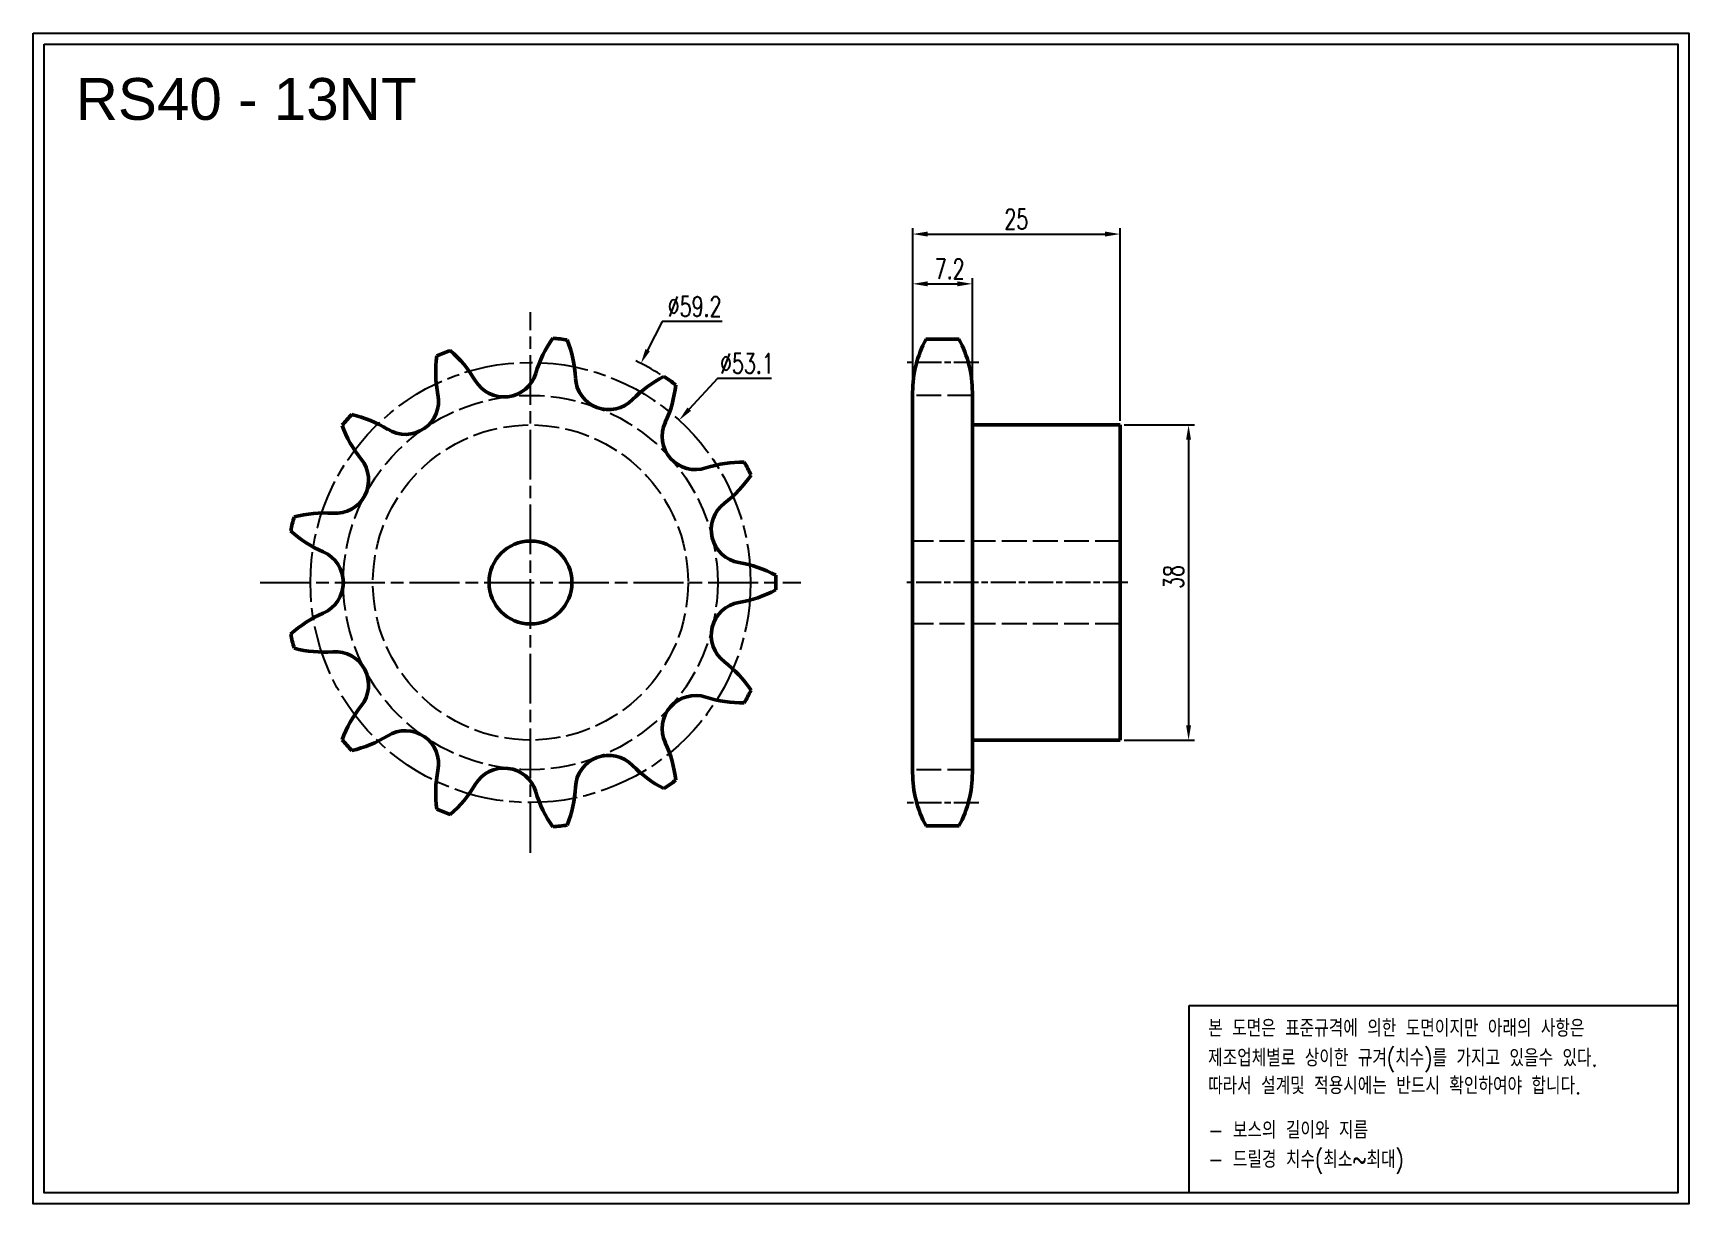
# Model space of a CAD drawing. Header units: millimetres. Extents: x -21614 to -21414, y 1089 to 1230.
import ezdxf

# ---------------------------------------------------------------- set-up
doc = ezdxf.new("R2010")
doc.units = ezdxf.units.MM
for name, pattern in [('AM_ISO02W050', [7.5, 6, -1.5]), ('AM_ISO02W050x2', [3.75, 3, -0.75]), ('AM_ISO08W050', [18, 12, -1.5, 3, -1.5]), ('AM_ISO08W050x2', [9, 6, -0.75, 1.5, -0.75])]:
    doc.linetypes.add(name, pattern=pattern)
for name, color, linetype, lineweight in [('AM_0N', 7, 'Continuous', 50), ('AM_3N', 6, 'AM_ISO02W050', 25), ('AM_7', 4, 'AM_ISO08W050', 25), ('AM_7N', 4, 'AM_ISO08W050', 25)]:
    doc.layers.add(name, color=color, linetype=linetype, lineweight=lineweight)
doc.layers.add('S-DIM', color=7, linetype='Continuous')
doc.styles.add('HAN', font='ROMANS.shx', dxfattribs={"width": 0.7, "bigfont": 'whgtxt.shx'})
doc.styles.add('HSG', font='SIMPLEX.shx', dxfattribs={"width": 0.7, "bigfont": 'HSG.shx'})
doc.styles.get("Standard").update_dxf_attribs({"font": 'arial.ttf'})
doc.dimstyles.new('APP3', dxfattribs={"dimtxt": 2.4, "dimasz": 1.8, "dimexe": 0.7, "dimexo": 0.5, "dimgap": 0.6, "dimtad": 1, "dimtoh": 1, "dimdec": 1, "dimrnd": 0.01, "dimzin": 9, "dimdsep": 46, "dimtxsty": 'HSG', "dimcen": 0, "dimclrd": 1, "dimclre": 1, "dimclrt": 256, "dimazin": 2, "dimtp": 1, "dimtm": 1, "dimtfac": 0.5, "dimtdec": 1, "dimtofl": 0, "dimtmove": 0, "dimatfit": 3, "dimfxl": 0, "dimtvp": 1, "dimtolj": 2, "dimlwd": -1, "dimlwe": -1, "dimarcsym": 0})
doc.dimstyles.new('APP3$0', dxfattribs={"dimtxt": 2.4, "dimasz": 1.8, "dimexe": 0.7, "dimexo": 0.5, "dimgap": 0.6, "dimtad": 1, "dimtoh": 1, "dimdec": 1, "dimrnd": 0.01, "dimzin": 9, "dimdsep": 46, "dimtxsty": 'HSG', "dimcen": 0, "dimclrd": 1, "dimclre": 1, "dimclrt": 256, "dimazin": 2, "dimtp": 1, "dimtm": 1, "dimtfac": 0.5, "dimtdec": 1, "dimtofl": 0, "dimtmove": 0, "dimatfit": 3, "dimfxl": 0, "dimtvp": 1, "dimtolj": 2, "dimlwd": -1, "dimlwe": -1, "dimarcsym": 0})

# ---------------------------------------------------------------- blocks, each defined once
blk = doc.blocks.new('*D1')
at = {"layer": 'Defpoints', "color": 0, "transparency": 16777216}
for p in [(-21540.41, 1190.31), (-21567.03, 1137.49)]:
    blk.add_point(p, dxfattribs=at)
at = {"layer": 'S-DIM', "color": 1, "transparency": 16777216}
for p, q in [((-21537.86, 1195.38), (-21539.6, 1191.91)), ((-21530.62, 1195.38), (-21537.86, 1195.38))]:
    blk.add_line(p, q, dxfattribs=at)
blk.add_arc((-21553.72, 1163.9), 29.57, 58.0446, 64.6146, dxfattribs=at)
blk.add_solid([(-21539.87, 1192.05), (-21539.33, 1191.78), (-21540.41, 1190.31)], dxfattribs=at)
at = {"layer": 'S-DIM', "transparency": 16777216, "insert": (-21533.94, 1197.18), "char_height": 2.4, "attachment_point": 5, "style": 'HSG'}
blk.add_mtext('\\A2;∅59.2', dxfattribs=at)
blk = doc.blocks.new('*D2')
at = {"layer": 'Defpoints', "color": 0, "transparency": 16777216}
for p in [(-21535.8, 1183.47), (-21571.63, 1144.32)]:
    blk.add_point(p, dxfattribs=at)
at = {"layer": 'S-DIM', "color": 1, "transparency": 16777216}
for p, q in [((-21531.2, 1188.5), (-21534.59, 1184.8)), ((-21524.68, 1188.5), (-21531.2, 1188.5))]:
    blk.add_line(p, q, dxfattribs=at)
blk.add_solid([(-21534.81, 1185), (-21534.37, 1184.59), (-21535.8, 1183.47)], dxfattribs=at)
at = {"layer": 'S-DIM', "transparency": 16777216, "insert": (-21527.64, 1190.3), "char_height": 2.4, "attachment_point": 5, "style": 'HSG'}
blk.add_mtext('\\A2;∅53.1', dxfattribs=at)
blk = doc.blocks.new('*D3')
at = {"layer": 'Defpoints', "color": 0, "transparency": 16777216}
for p in [(-21500.46, 1199.9), (-21507.65, 1187.2), (-21500.46, 1186.83)]:
    blk.add_point(p, dxfattribs=at)
at = {"layer": 'S-DIM', "color": 1, "transparency": 16777216}
for p, q in [((-21507.65, 1187.7), (-21507.65, 1200.6)), ((-21505.85, 1199.9), (-21502.26, 1199.9)), ((-21500.46, 1187.33), (-21500.46, 1200.6))]:
    blk.add_line(p, q, dxfattribs=at)
for points in [[(-21505.85, 1200.2), (-21505.85, 1199.6), (-21507.65, 1199.9)], [(-21502.26, 1200.2), (-21502.26, 1199.6), (-21500.46, 1199.9)]]:
    blk.add_solid(points, dxfattribs=at)
at = {"layer": 'S-DIM', "transparency": 16777216, "insert": (-21503.2, 1201.7), "char_height": 2.4, "attachment_point": 5, "style": 'HSG'}
blk.add_mtext('\\A2;7.2', dxfattribs=at)
blk = doc.blocks.new('*D4')
at = {"layer": 'Defpoints', "color": 0, "transparency": 16777216}
for p in [(-21482.66, 1205.9), (-21507.65, 1187.2), (-21482.66, 1182.9)]:
    blk.add_point(p, dxfattribs=at)
at = {"layer": 'S-DIM', "color": 1, "transparency": 16777216}
for p, q in [((-21507.65, 1187.7), (-21507.65, 1206.6)), ((-21505.85, 1205.9), (-21484.46, 1205.9)), ((-21482.66, 1183.4), (-21482.66, 1206.6))]:
    blk.add_line(p, q, dxfattribs=at)
for points in [[(-21505.85, 1206.2), (-21505.85, 1205.6), (-21507.65, 1205.9)], [(-21484.46, 1206.2), (-21484.46, 1205.6), (-21482.66, 1205.9)]]:
    blk.add_solid(points, dxfattribs=at)
at = {"layer": 'S-DIM', "transparency": 16777216, "insert": (-21495.16, 1207.7), "char_height": 2.4, "attachment_point": 5, "style": 'HSG'}
blk.add_mtext('\\A2;25', dxfattribs=at)
blk = doc.blocks.new('*D5')
at = {"layer": 'Defpoints', "color": 0, "transparency": 16777216}
for p in [(-21482.66, 1182.9), (-21482.66, 1144.9), (-21474.4, 1144.9)]:
    blk.add_point(p, dxfattribs=at)
at = {"layer": 'S-DIM', "color": 1, "transparency": 16777216}
for p, q in [((-21482.16, 1182.9), (-21473.7, 1182.9)), ((-21474.4, 1181.1), (-21474.4, 1146.7)), ((-21482.16, 1144.9), (-21473.7, 1144.9))]:
    blk.add_line(p, q, dxfattribs=at)
for points in [[(-21474.7, 1181.1), (-21474.1, 1181.1), (-21474.4, 1182.9)], [(-21474.7, 1146.7), (-21474.1, 1146.7), (-21474.4, 1144.9)]]:
    blk.add_solid(points, dxfattribs=at)
at = {"layer": 'S-DIM', "transparency": 16777216, "insert": (-21476.2, 1164.57), "char_height": 2.4, "attachment_point": 5, "rotation": 90, "style": 'HSG'}
blk.add_mtext('\\A2;38', dxfattribs=at)

msp = doc.modelspace()

# ---------------------------------------------------------------- linework, layer by layer
for points in [[(-21613.68, 1230.12), (-21414.09, 1230.12), (-21414.09, 1089), (-21613.68, 1089)], [(-21612.33, 1228.78), (-21415.44, 1228.78), (-21415.44, 1090.35), (-21612.33, 1090.35)]]:
    msp.add_lwpolyline(points, close=True)
at = {"color": 6}
msp.add_lwpolyline([(-21474.32, 1112.9), (-21415.44, 1112.9), (-21415.44, 1090.35), (-21474.32, 1090.35)], close=True, dxfattribs=at)
at = {"layer": 'AM_0N'}
for p, q in [((-21506.05, 1193.23), (-21502.07, 1193.23)), ((-21507.66, 1186.83), (-21507.66, 1140.96)), ((-21500.46, 1186.83), (-21500.46, 1140.96)), ((-21500.46, 1182.9), (-21482.66, 1182.9)), ((-21482.66, 1182.9), (-21482.66, 1144.9)), ((-21500.46, 1144.9), (-21482.66, 1144.9)), ((-21506.05, 1134.56), (-21502.07, 1134.56))]:
    msp.add_line(p, q, dxfattribs=at)
msp.add_circle((-21553.72, 1163.9), 5, dxfattribs=at)
for centre, radius, start, end in [((-21553.72, 1163.9), 29.57, 109.0779, 112.4605), ((-21572.73, 1181.01), 14.31, 30.3846, 49.2293), ((-21539.36, 1185.06), 14.31, 144.6169, 163.4615), ((-21553.72, 1163.9), 29.57, 81.3856, 84.7682), ((-21562.6, 1187.88), 14.31, 2.6923, 21.537), ((-21494.16, 1186.83), 13.5, 151.7009, 180), ((-21513.96, 1186.83), 13.5, 0, 28.2991), ((-21550.84, 1189.31), 14.31, 172.3092, 191.1538), ((-21556.92, 1190.28), 4.01, 210.3846, 343.4615), ((-21544.3, 1188.74), 4.01, 182.6923, 315.7692), ((-21531.17, 1175.96), 14.31, 116.9246, 135.7692), ((-21553.72, 1163.9), 29.57, 53.6933, 57.0759), ((-21550.44, 1189.26), 14.31, 335, 353.8447), ((-21568.81, 1185.77), 4.01, 238.0769, 11.1538), ((-21553.72, 1163.9), 29.57, 136.7702, 140.1528), ((-21578.5, 1170.21), 14.31, 58.0769, 76.9216), ((-21562.98, 1187.74), 14.31, 200.0015, 218.8462), ((-21533.83, 1181.52), 4.01, 155, 288.0769), ((-21577.25, 1176.25), 4.01, 265.7692, 38.8462), ((-21528.14, 1164.1), 14.31, 89.2323, 108.0769), ((-21553.72, 1163.9), 29.57, 26.001, 29.3836), ((-21539.02, 1184.83), 14.31, 307.3077, 326.1523), ((-21553.72, 1163.9), 29.57, 164.4625, 167.8452), ((-21578.6, 1157.97), 14.31, 85.7692, 104.6139), ((-21527.92, 1170.26), 4.01, 127.3077, 260.3846), ((-21573, 1180.71), 14.31, 227.6938, 246.5385), ((-21580.29, 1163.9), 4.01, 293.4615, 66.5385), ((-21530.98, 1152.19), 14.31, 61.54, 80.3846), ((-21553.72, 1163.9), 29.57, 358.3087, 1.6913), ((-21530.98, 1175.6), 14.31, 279.6154, 298.46), ((-21573, 1147.09), 14.31, 113.4615, 132.3062), ((-21527.92, 1157.54), 4.01, 99.6154, 232.6923), ((-21553.72, 1163.9), 29.57, 192.1548, 195.5375), ((-21578.6, 1169.82), 14.31, 255.3861, 274.2308), ((-21577.25, 1151.55), 4.01, 321.1538, 94.2308), ((-21539.02, 1142.96), 14.31, 33.8477, 52.6923), ((-21533.83, 1146.27), 4.01, 71.9231, 205), ((-21528.14, 1163.7), 14.31, 251.9231, 270.7677), ((-21553.72, 1163.9), 29.57, 330.6164, 333.999), ((-21562.98, 1140.05), 14.31, 141.1538, 159.9985), ((-21568.81, 1142.03), 4.01, 348.8462, 121.9231), ((-21553.72, 1163.9), 29.57, 219.8472, 223.2298), ((-21578.5, 1157.58), 14.31, 283.0784, 301.9231), ((-21550.44, 1138.53), 14.31, 6.1553, 25), ((-21544.3, 1139.05), 4.01, 44.2308, 177.3077), ((-21531.17, 1151.83), 14.31, 224.2308, 243.0754), ((-21550.84, 1138.48), 14.31, 168.8462, 187.6908), ((-21556.92, 1137.52), 4.01, 16.5385, 149.6154), ((-21553.72, 1163.9), 29.57, 302.9241, 306.3067), ((-21494.16, 1140.96), 13.5, 180, 208.2991), ((-21513.96, 1140.96), 13.5, 331.7009, 0), ((-21572.73, 1146.79), 14.31, 310.7707, 329.6154), ((-21539.36, 1142.73), 14.31, 196.5385, 215.3831), ((-21562.6, 1139.91), 14.31, 338.463, 357.3077), ((-21553.72, 1163.9), 29.57, 247.5395, 250.9221), ((-21553.72, 1163.9), 29.57, 275.2318, 278.6144)]:
    msp.add_arc(centre, radius, start, end, dxfattribs=at)
at = {"layer": 'AM_3N', "linetype": 'AM_ISO02W050x2'}
for p, q in [((-21500.46, 1186.46), (-21507.66, 1186.46)), ((-21500.46, 1141.34), (-21507.66, 1141.34))]:
    msp.add_line(p, q, dxfattribs=at)
at = {"layer": 'AM_3N', "color": 2, "linetype": 'AM_ISO02W050x2'}
for p, q in [((-21482.66, 1168.9), (-21507.66, 1168.9)), ((-21482.66, 1158.9), (-21507.66, 1158.9))]:
    msp.add_line(p, q, dxfattribs=at)
at = {"layer": 'AM_3N', "linetype": 'AM_ISO02W050x2'}
msp.add_circle((-21553.72, 1163.9), 22.56, dxfattribs=at)
at = {"layer": 'AM_3N', "color": 2, "linetype": 'AM_ISO02W050x2'}
msp.add_circle((-21553.72, 1163.9), 19, dxfattribs=at)
at = {"layer": 'AM_7', "linetype": 'AM_ISO08W050x2'}
msp.add_circle((-21553.72, 1163.9), 26.53, dxfattribs=at)
at = {"layer": 'AM_7N', "linetype": 'AM_ISO08W050x2'}
for p, q in [((-21553.72, 1131.32), (-21553.72, 1196.47)), ((-21586.29, 1163.9), (-21521.15, 1163.9))]:
    msp.add_line(p, q, dxfattribs=at)
at = {"layer": 'AM_7N', "linetype": 'AM_ISO08W050x2', "ltscale": 0.5}
for p, q in [((-21499.69, 1190.43), (-21508.42, 1190.43)), ((-21481.72, 1163.9), (-21508.42, 1163.9)), ((-21499.69, 1137.36), (-21508.42, 1137.36))]:
    msp.add_line(p, q, dxfattribs=at)

# ---------------------------------------------------------------- texts
msp.add_text('RS40 - 13NT', height=5.04).set_placement((-21608.54, 1219.67))
at = {"color": 6, "style": 'HAN', "width": 0.8}
for s, p in [('본 도면은 표준규격에 의한 도면이지만 아래의 사항은', (-21472.04, 1109.14)), ('제조업체별로 상이한 규겨(치수)를 가지고 있을수 있다.', (-21472.04, 1105.56)), ('따라서 설계및 적용시에는 반드시 확인하여야 합니다.', (-21472.04, 1102.22)), ('- 보스의 길이와 지름', (-21472.04, 1096.86)), ('- 드릴경 치수(최소~최대)', (-21472.04, 1093.33))]:
    msp.add_text(s, height=2.0703, dxfattribs=at).set_placement(p)

# ---------------------------------------------------------------- dimensions: what is measured, and where the dimension line sits
at = {"layer": 'S-DIM'}
dim = msp.add_linear_dim(base=(-21482.66, 1205.9), p1=(-21507.65, 1187.2), p2=(-21482.66, 1182.9), dimstyle='APP3', dxfattribs=at)
dim.commit()
dim.dimension.update_dxf_attribs({"geometry": '*D4', "text_midpoint": (-21495.16, 1207.7)})
dim = msp.add_linear_dim(base=(-21500.46, 1199.9), p1=(-21507.65, 1187.2), p2=(-21500.46, 1186.83), dimstyle='APP3', dxfattribs=at)
dim.commit()
dim.dimension.update_dxf_attribs({"geometry": '*D3', "text_midpoint": (-21503.2, 1199.9), "dimtype": 128})
at = {"layer": 'S-DIM', "color": 3}
for p1, p2, picture, middle in [((-21567.03, 1137.49), (-21540.41, 1190.31), '*D1', (-21533.94, 1195.38)), ((-21571.63, 1144.32), (-21535.8, 1183.47), '*D2', (-21527.64, 1188.5))]:
    dim = msp.add_diameter_dim_2p(p1=p1, p2=p2, dimstyle='APP3', dxfattribs=at)
    dim.commit()
    dim.dimension.update_dxf_attribs({"geometry": picture, "text_midpoint": middle, "dimtype": 131})
at = {"layer": 'S-DIM'}
dim = msp.add_linear_dim(base=(-21474.4, 1144.9), p1=(-21482.66, 1182.9), p2=(-21482.66, 1144.9), angle=90, dimstyle='APP3$0', dxfattribs=at)
dim.commit()
dim.dimension.update_dxf_attribs({"geometry": '*D5', "text_midpoint": (-21474.4, 1164.57), "dimtype": 128})

doc.saveas('drawing.dxf')
